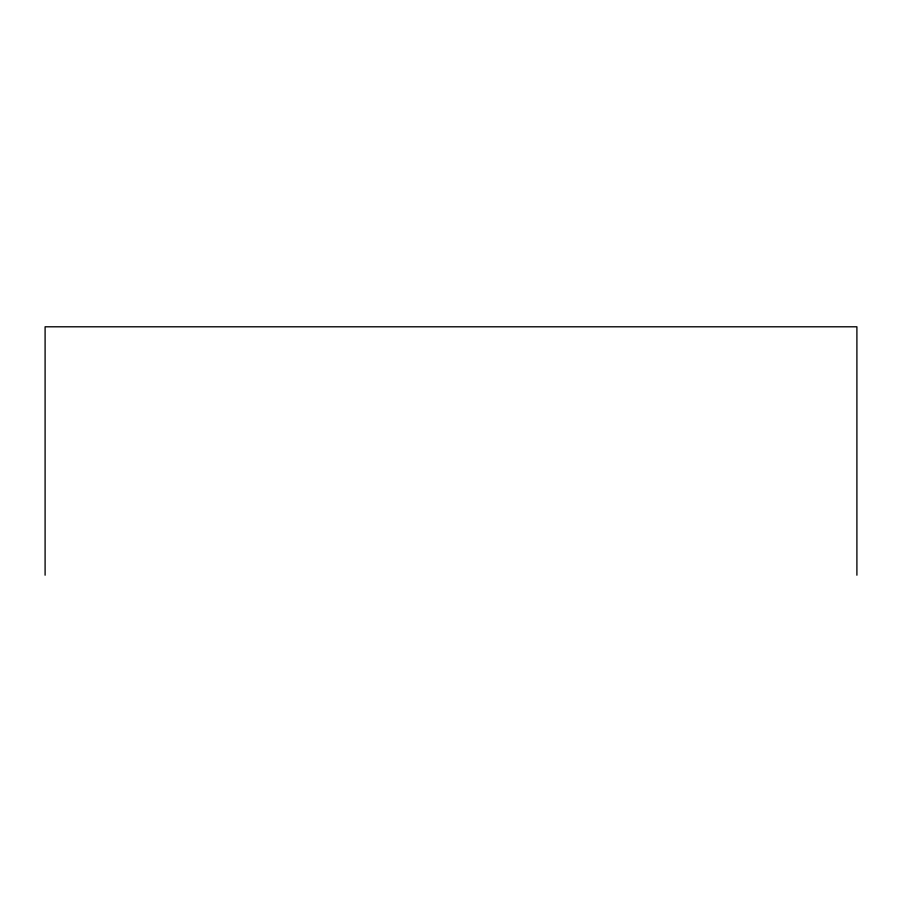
<?xml version="1.0" encoding="UTF-8"?>
<svg xmlns="http://www.w3.org/2000/svg" width="902" height="902" viewBox="0 0 902 902"><rect width="100%" height="100%" fill="white"/><g stroke="black" fill="none" stroke-linecap="round" stroke-linejoin="round"><path stroke-width="1.35" d="M856.9 575.205L856.9 326.795L45.1 326.795L45.1 575.205"/></g></svg>
